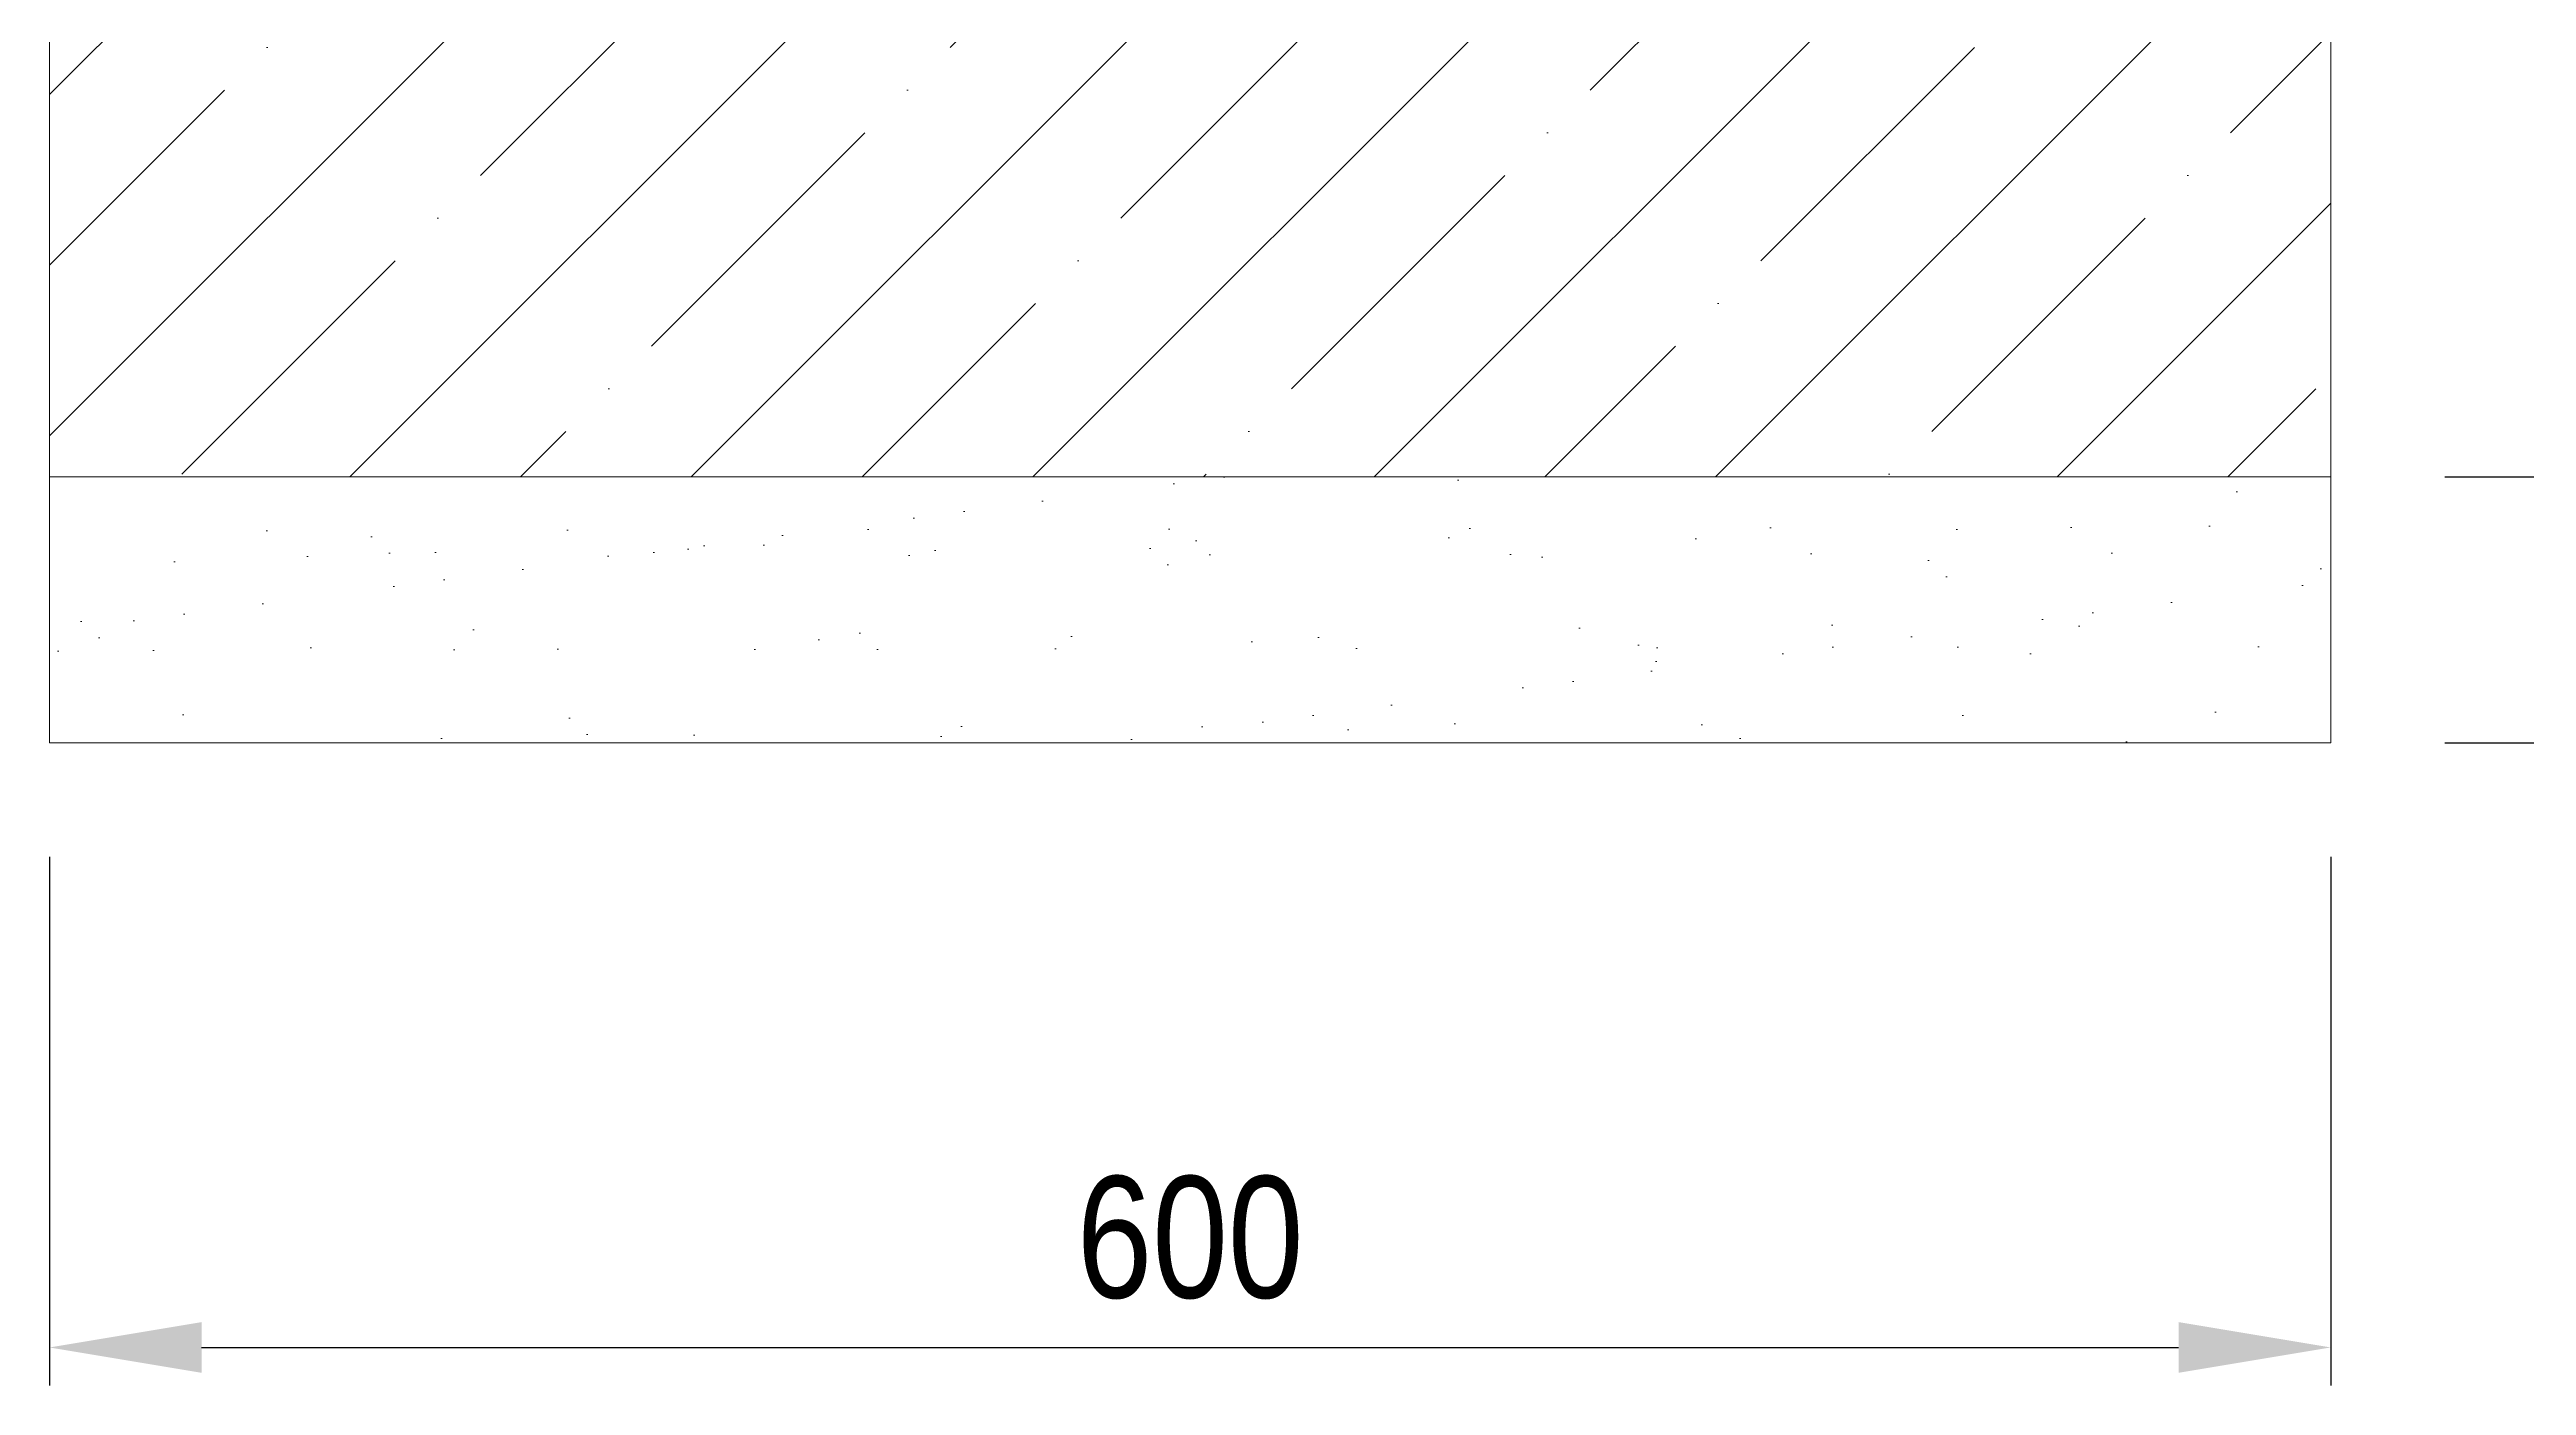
# Model space of a CAD drawing. Header units: millimetres. Extents: x 22162 to 28102, y 3160 to 7360.
# Drawn here: x 23471 to 24123, y 4273 to 4624 of the extents above; entities that cross this region are included whole.
import ezdxf

# ---------------------------------------------------------------- set-up
doc = ezdxf.new("R2010")
doc.units = ezdxf.units.MM
doc.header["$LTSCALE"] = 0.2
doc.layers.add('KOTY', color=3, linetype='Continuous', lineweight=9)
doc.layers.add('SRAFY', color=7, linetype='Continuous', lineweight=9, true_color=0x57595b)
doc.styles.add('SEACAD_Arial', font='arial.ttf', dxfattribs={"width": 0.8})
doc.dimstyles.new('ISO-25', dxfattribs={"dimtxt": 1.6, "dimasz": 2, "dimexe": 0.5, "dimexo": 1.5, "dimtad": 1, "dimdec": 0, "dimtxsty": 'SEACAD_Arial', "dimcen": 2, "dimadec": 0, "dimazin": 0, "dimtfac": 1, "dimtdec": 0, "dimtmove": 0, "dimatfit": 3, "dimfxl": 1, "dimarcsym": 0})

# ---------------------------------------------------------------- blocks, each defined once
blk = doc.blocks.new('*D154')
at = {"layer": 'Defpoints', "color": 0, "transparency": 16777216}
for p in [(24071.05, 4811.91, 55), (24071.05, 4511.91, 55), (24465.51, 4511.91)]:
    blk.add_point(p, dxfattribs=at)
at = {"layer": 'KOTY', "color": 0, "lineweight": -2, "transparency": 16777216}
for p, q in [((24101.05, 4811.91), (24475.51, 4811.91)), ((24465.51, 4771.91), (24465.51, 4551.91)), ((24101.05, 4511.91), (24475.51, 4511.91))]:
    blk.add_line(p, q, dxfattribs=at)
at = {"layer": 'KOTY', "color": 0, "transparency": 16777216}
for points in [[(24458.84, 4771.91), (24472.18, 4771.91), (24465.51, 4811.91)], [(24458.84, 4551.91), (24472.18, 4551.91), (24465.51, 4511.91)]]:
    blk.add_solid(points, dxfattribs=at)
at = {"layer": 'KOTY', "color": 0, "transparency": 16777216, "insert": (24436.66, 4661.91), "char_height": 32, "attachment_point": 5, "rotation": 90, "style": 'SEACAD_Arial'}
blk.add_mtext('300', dxfattribs=at)
blk = doc.blocks.new('*D155')
at = {"layer": 'Defpoints', "color": 0, "transparency": 16777216}
for p in [(24071.05, 4511.91, 55), (24465.51, 4511.91), (24071.05, 4441.91, 55)]:
    blk.add_point(p, dxfattribs=at)
at = {"layer": 'KOTY', "color": 0, "lineweight": -2, "transparency": 16777216}
for p, q in [((24465.51, 4551.91), (24465.51, 4591.91)), ((24101.05, 4511.91), (24475.51, 4511.91)), ((24465.51, 4441.91), (24465.51, 4511.91)), ((24101.05, 4441.91), (24475.51, 4441.91)), ((24465.51, 4401.91), (24465.51, 4361.91))]:
    blk.add_line(p, q, dxfattribs=at)
at = {"layer": 'KOTY', "color": 0, "transparency": 16777216}
for points in [[(24458.84, 4551.91), (24472.18, 4551.91), (24465.51, 4511.91)], [(24458.84, 4401.91), (24472.18, 4401.91), (24465.51, 4441.91)]]:
    blk.add_solid(points, dxfattribs=at)
at = {"layer": 'KOTY', "color": 0, "transparency": 16777216, "insert": (24436.67, 4476.91), "char_height": 32, "attachment_point": 5, "rotation": 90, "style": 'SEACAD_Arial'}
blk.add_mtext('70', dxfattribs=at)
blk = doc.blocks.new('*D156')
at = {"layer": 'Defpoints', "color": 0, "transparency": 16777216}
for p in [(23471.05, 4441.91, 55), (24071.05, 4441.91, 55), (24071.05, 4282.87)]:
    blk.add_point(p, dxfattribs=at)
at = {"layer": 'KOTY', "color": 0, "lineweight": -2, "transparency": 16777216}
for p, q in [((23471.05, 4411.91), (23471.05, 4272.87)), ((24071.05, 4411.91), (24071.05, 4272.87)), ((23511.05, 4282.87), (24031.05, 4282.87))]:
    blk.add_line(p, q, dxfattribs=at)
at = {"layer": 'KOTY', "color": 0, "transparency": 16777216}
for points in [[(23511.05, 4289.54), (23511.05, 4276.2), (23471.05, 4282.87)], [(24031.05, 4289.54), (24031.05, 4276.2), (24071.05, 4282.87)]]:
    blk.add_solid(points, dxfattribs=at)
at = {"layer": 'KOTY', "color": 0, "transparency": 16777216, "insert": (23771.05, 4311.71), "char_height": 32, "attachment_point": 5, "style": 'SEACAD_Arial'}
blk.add_mtext('600', dxfattribs=at)

msp = doc.modelspace()

# ---------------------------------------------------------------- hatches: boundary and pattern name
at = {"layer": 'SRAFY'}
h = msp.add_hatch(dxfattribs=at)
h.set_pattern_fill('ANSI35', color=256, scale=10)
h.paths.add_polyline_path([(24071.05, 4811.91), (23471.05, 4811.91), (23471.05, 4511.91), (24071.05, 4511.91)])
h = msp.add_hatch(dxfattribs=at)
h.set_pattern_fill('AR-SAND', color=256)
h.paths.add_polyline_path([(24071.05, 4511.91), (23471.05, 4511.91), (23471.05, 4441.91), (24071.05, 4441.91)])

# ---------------------------------------------------------------- linework, layer by layer
at = {"layer": 'SRAFY', "elevation": 55}
for points in [[(23471.05, 4811.91), (24071.05, 4811.91), (24071.05, 4511.91), (23471.05, 4511.91)], [(23471.05, 4511.91), (24071.05, 4511.91), (24071.05, 4441.91), (23471.05, 4441.91)]]:
    msp.add_lwpolyline(points, close=True, dxfattribs=at)

# ---------------------------------------------------------------- dimensions: what is measured, and where the dimension line sits
at = {"layer": 'KOTY'}
for p1, picture, middle in [((24071.05, 4811.91, 55), '*D154', (24436.66, 4661.91)), ((24071.05, 4441.91, 55), '*D155', (24436.67, 4476.91))]:
    dim = msp.add_linear_dim(base=(24465.51, 4511.91), p1=p1, p2=(24071.05, 4511.91, 55), angle=90, dimstyle='ISO-25', dxfattribs=at)
    dim.commit()
    dim.dimension.update_dxf_attribs({"geometry": picture, "text_midpoint": middle})
dim = msp.add_linear_dim(base=(24071.05, 4282.87), p1=(23471.05, 4441.91, 55), p2=(24071.05, 4441.91, 55), dimstyle='ISO-25', dxfattribs=at)
dim.commit()
dim.dimension.update_dxf_attribs({"geometry": '*D156', "text_midpoint": (23771.05, 4311.71)})

doc.saveas('drawing.dxf')
